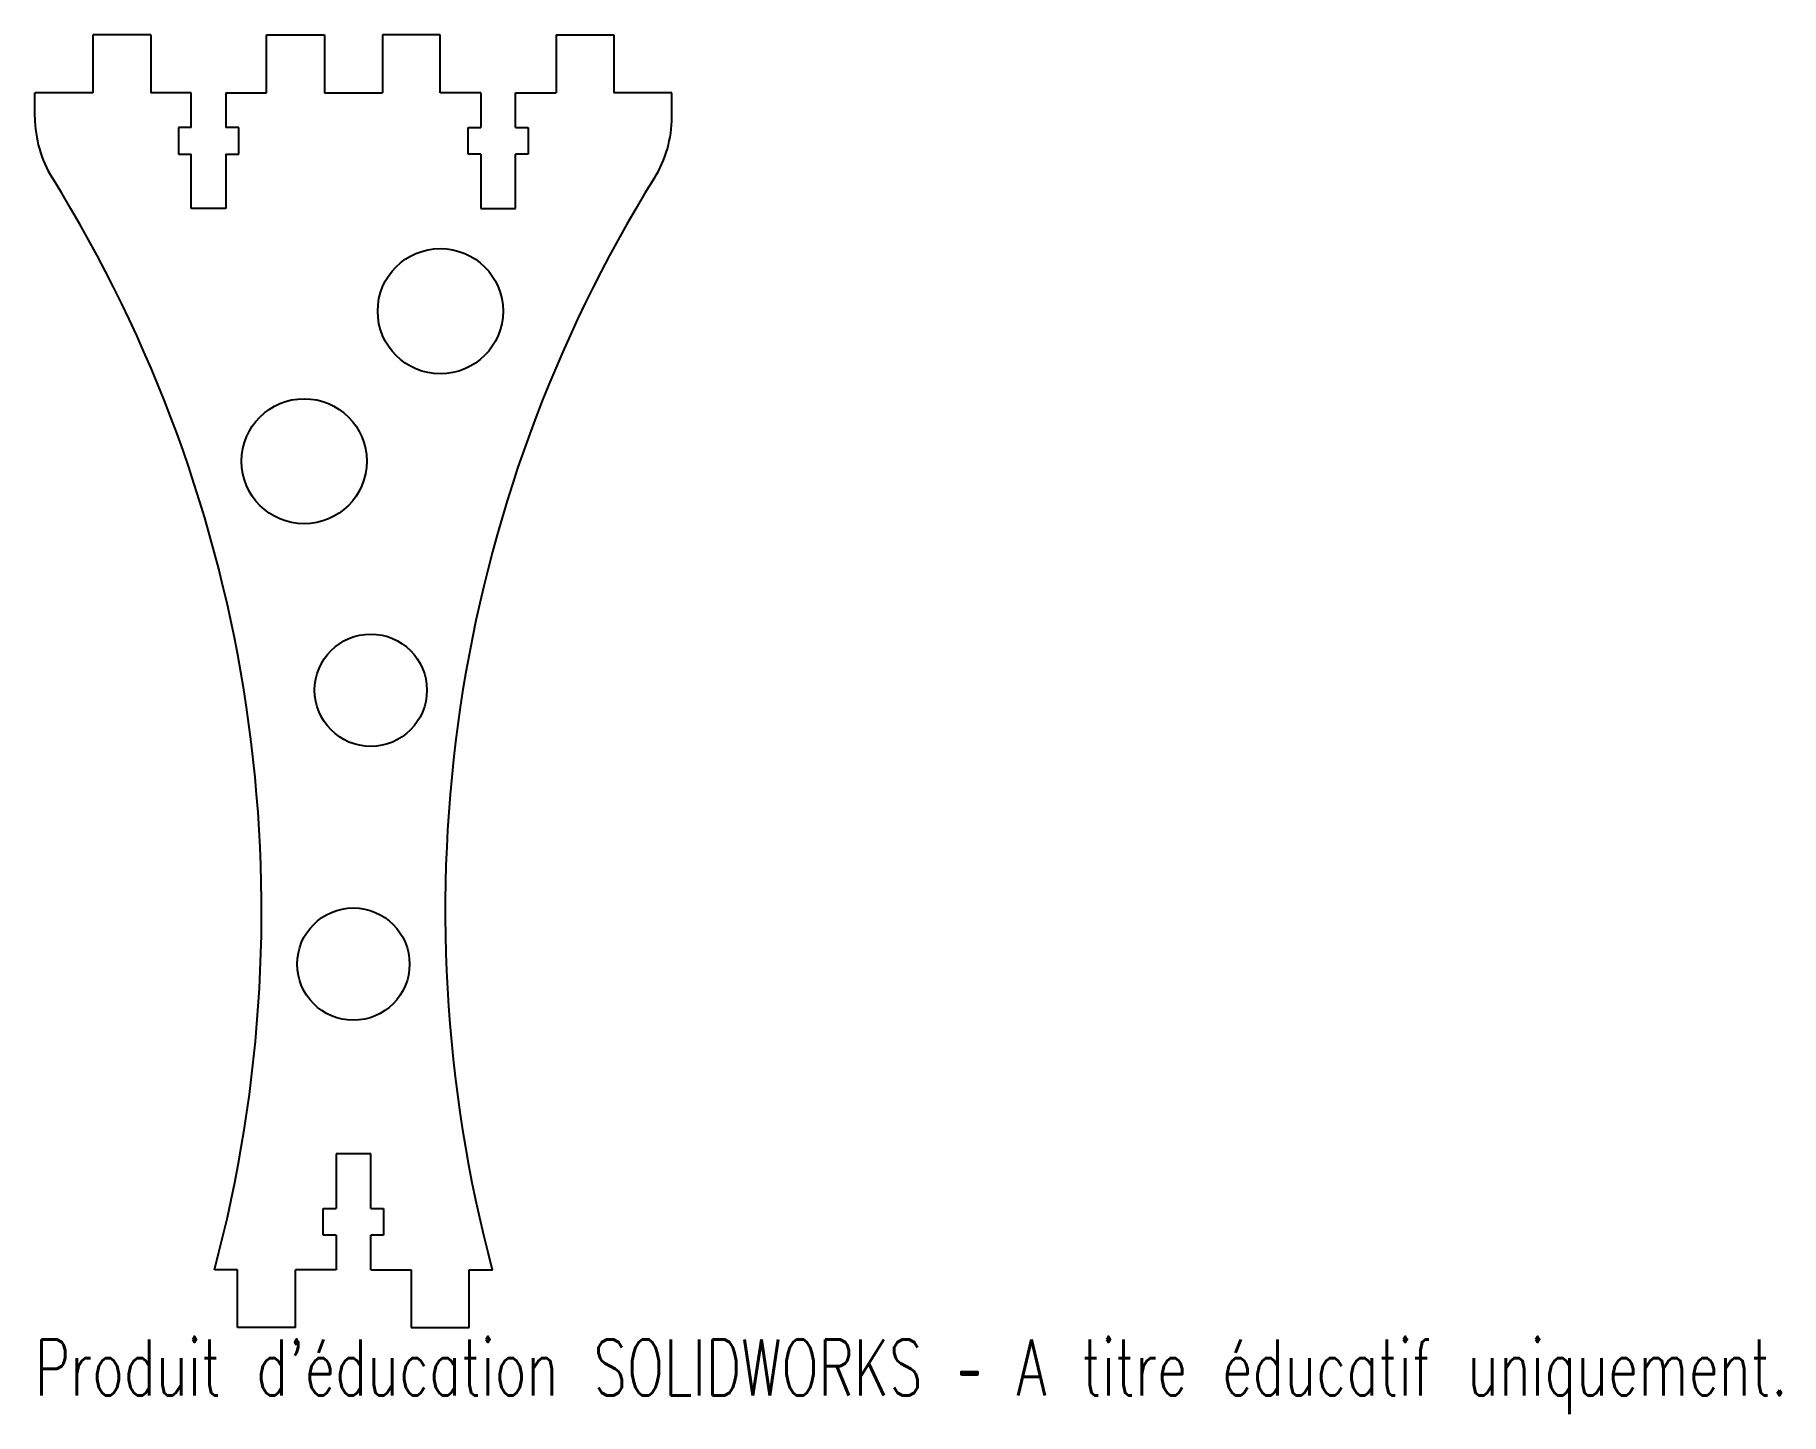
# Model space of a CAD drawing. Header units: millimetres. Extents: x -28 to 123, y -12 to 107.
import ezdxf

# ---------------------------------------------------------------- set-up
doc = ezdxf.new("R2010")
doc.units = ezdxf.units.MM
doc.styles.add('SLDTEXTSTYLE0', font='TXT', dxfattribs={"width": 0.7, "bigfont": 'bigfont'})

msp = doc.modelspace()

# ---------------------------------------------------------------- linework, layer by layer
at = {"color": 7, "linetype": 'Continuous', "lineweight": 25}
for p, q in [((-17.5, 106.65), (-22.5, 106.65)), ((-22.5, 106.65), (-22.5, 101.65)), ((-17.5, 106.65), (-17.5, 101.65)), ((-7.5, 106.65), (-2.5, 106.65)), ((-7.5, 101.65), (-7.5, 106.65)), ((-2.5, 106.65), (-2.5, 101.65)), ((7.5, 106.65), (2.5, 106.65)), ((2.5, 106.65), (2.5, 101.65)), ((7.5, 101.65), (7.5, 106.65)), ((17.5, 106.65), (22.5, 106.65)), ((17.5, 106.65), (17.5, 101.65)), ((22.5, 106.65), (22.5, 101.65)), ((-27.5, 99.56), (-27.5, 101.65)), ((-22.5, 101.65), (-27.5, 101.65)), ((-14, 101.65), (-17.5, 101.65)), ((-14, 98.65), (-14, 101.65)), ((-11, 101.65), (-7.5, 101.65)), ((-11, 101.65), (-11, 98.65)), ((-2.5, 101.65), (2.5, 101.65)), ((11, 101.65), (7.5, 101.65)), ((11, 101.65), (11, 98.65)), ((14, 101.65), (17.5, 101.65)), ((14, 98.65), (14, 101.65)), ((27.5, 101.65), (22.5, 101.65)), ((27.5, 99.56), (27.5, 101.65)), ((-15.1, 98.65), (-15.1, 96.35)), ((-14, 98.65), (-15.1, 98.65)), ((-9.9, 98.65), (-11, 98.65)), ((-9.9, 96.35), (-9.9, 98.65)), ((9.9, 96.35), (9.9, 98.65)), ((9.9, 98.65), (11, 98.65)), ((14, 98.65), (15.1, 98.65)), ((15.1, 98.65), (15.1, 96.35)), ((-15.1, 96.35), (-14, 96.35)), ((-14, 91.65), (-14, 96.35)), ((-11, 96.35), (-9.9, 96.35)), ((-11, 96.35), (-11, 91.65)), ((11, 96.35), (9.9, 96.35)), ((11, 96.35), (11, 91.65)), ((15.1, 96.35), (14, 96.35)), ((14, 91.65), (14, 96.35)), ((-11, 91.65), (-14, 91.65)), ((11, 91.65), (14, 91.65)), ((-1.5, 10), (-1.5, 5.3)), ((1.5, 10), (-1.5, 10)), ((1.5, 5.3), (1.5, 10)), ((-2.6, 3), (-2.6, 5.3)), ((-2.6, 5.3), (-1.5, 5.3)), ((1.5, 5.3), (2.6, 5.3)), ((2.6, 5.3), (2.6, 3)), ((-1.5, 3), (-2.6, 3)), ((-1.5, 3), (-1.5, 0)), ((2.6, 3), (1.5, 3)), ((1.5, 0), (1.5, 3)), ((-10, 0), (-12, 0)), ((-10, -5), (-10, 0)), ((-5, -5), (-5, 0)), ((-1.5, 0), (-5, 0)), ((1.5, 0), (5, 0)), ((5, 0), (5, -5)), ((10, -5), (10, 0)), ((10, 0), (12, 0)), ((-5, -5), (-10, -5)), ((5, -5), (10, -5))]:
    msp.add_line(p, q, dxfattribs=at)
for centre, radius in [((7.51, 82.79), 5.41), ((-4.25, 69.83), 5.4), ((1.5, 50.05), 4.85), ((0, 26.4), 4.85)]:
    msp.add_circle(centre, radius, dxfattribs=at)
for centre, radius, start, end in [((-17.5, 99.56), 10, 180, 211.8441), ((17.5, 99.56), 10, 328.1559, 0), ((-127.93, 30.98), 120, 345.0411, 31.8441), ((127.93, 30.98), 120, 148.1559, 194.9589)]:
    msp.add_arc(centre, radius, start, end, dxfattribs=at)

# ---------------------------------------------------------------- texts
at = {"color": 7, "linetype": 'Continuous', "insert": (-27.5, -6.02), "char_height": 4.8336, "attachment_point": 1, "style": 'SLDTEXTSTYLE0'}
msp.add_mtext("Produit d'éducation SOLIDWORKS – A titre éducatif uniquement.", dxfattribs=at)

doc.saveas('drawing.dxf')
